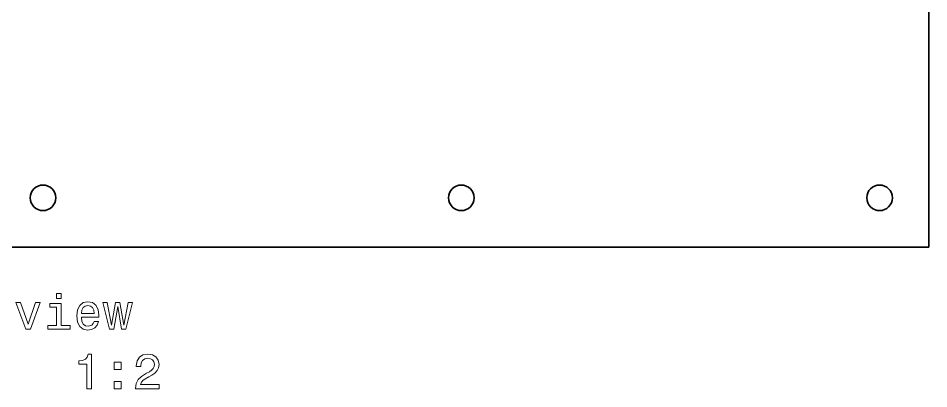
# Model space of a CAD drawing. Extents: x 0 to 420, y 0 to 297.
# Drawn here: x 218.2 to 310.7, y 76.8 to 114.5 of the extents above; entities that cross this region are included whole.
import ezdxf

# ---------------------------------------------------------------- set-up
doc = ezdxf.new("R2010")
doc.units = 0

msp = doc.modelspace()

# ---------------------------------------------------------------- linework, layer by layer
at = {"color": 7, "lineweight": 35}
for q in [(310.697052, 261.347504), (88.157043, 91.224998)]:
    msp.add_line((310.697052, 91.224998), q, dxfattribs=at)
at = {"color": 7, "lineweight": 13}
for points in [[(222.525055, 86.48941), (222.05603, 86.48941), (222.05603, 85.985085), (222.525055, 85.985085)], [(218.92923, 82.86837), (219.398239, 82.86837), (220.386719, 85.576584), (219.92778, 85.576584), (219.16626, 83.392868), (218.389603, 85.576584), (217.925629, 85.576584)], [(222.509918, 83.24157), (222.509918, 85.485802), (221.370148, 85.485802), (221.370148, 85.107567), (222.066116, 85.107567), (222.066116, 83.24157), (221.158325, 83.24157), (221.158325, 82.86837), (223.42778, 82.86837), (223.42778, 83.24157)], [(224.577637, 84.093872), (226.352859, 84.093872), (226.357895, 84.300644), (226.277206, 84.880615), (226.055298, 85.314339), (225.702286, 85.576584), (225.233261, 85.672401), (224.774323, 85.571541), (224.421295, 85.289116), (224.194351, 84.830185), (224.113663, 84.224998), (224.189316, 83.604683), (224.41626, 83.150787), (224.764236, 82.86837), (225.218124, 82.772552), (225.611496, 82.838112), (225.934265, 83.009583), (226.171295, 83.281914), (226.307465, 83.645027), (225.868713, 83.645027), (225.777924, 83.443298), (225.646805, 83.292), (225.273605, 83.170967), (224.986145, 83.22644), (224.769287, 83.402954), (224.628067, 83.690414), (224.577637, 84.078743)], [(224.577637, 84.467072), (224.633118, 84.815056), (224.769287, 85.072258), (224.976059, 85.2286), (225.248383, 85.284073), (225.515686, 85.2286), (225.722458, 85.072258), (225.848541, 84.815056), (225.893921, 84.467072)], [(227.865829, 82.86837), (228.269287, 85.168083), (228.672745, 82.86837), (229.096375, 82.86837), (229.762085, 85.576584), (229.333405, 85.576584), (228.884552, 83.276871), (228.486145, 85.576584), (228.047379, 85.576584), (227.648956, 83.276871), (227.200119, 85.576584), (226.776489, 85.576584), (227.4422, 82.86837)], [(225.142487, 76.821541), (225.60141, 76.821541), (225.60141, 80.346756), (225.258484, 80.346756), (225.167694, 80.039124), (224.986145, 79.832352), (224.708771, 79.711311), (224.325485, 79.670967), (224.325485, 79.312897), (225.142487, 79.312897)], [(230.074753, 76.821541), (232.480377, 76.821541), (232.480377, 77.255257), (230.579071, 77.255257), (230.684982, 77.492287), (230.866547, 77.688972), (231.426346, 78.047043), (231.723892, 78.198341), (232.056747, 78.415199), (232.293777, 78.667358), (232.429947, 78.964912), (232.480377, 79.302811), (232.394638, 79.72644), (232.157608, 80.059296), (231.794495, 80.271111), (231.32547, 80.346756), (230.841324, 80.261024), (230.473175, 80.023987), (230.236145, 79.645752), (230.155457, 79.146469), (230.155457, 79.075867), (230.61438, 79.075867), (230.61438, 79.116211), (230.659775, 79.459152), (230.795944, 79.711311), (231.012802, 79.872696), (231.300262, 79.928169), (231.592773, 79.877739), (231.809631, 79.751656), (231.950836, 79.55497), (232.001266, 79.307854), (231.965973, 79.075867), (231.870148, 78.879181), (231.708771, 78.70771), (231.486862, 78.556412), (231.189316, 78.395027), (230.695068, 78.082344), (230.347092, 77.749496), (230.14032, 77.346039), (230.074753, 76.83667)], [(227.921295, 78.778313), (228.617264, 78.778313), (228.617264, 79.529755), (227.921295, 79.529755)], [(227.921295, 76.821541), (228.617264, 76.821541), (228.617264, 77.572983), (227.921295, 77.572983)]]:
    msp.add_lwpolyline(points, close=True, dxfattribs=at)
at = {"color": 7, "lineweight": 35}
for centre in [(220.681061, 96.224998), (263.189056, 96.224998), (305.697052, 96.224998)]:
    msp.add_circle(centre, 1.3, dxfattribs=at)

doc.saveas('drawing.dxf')
